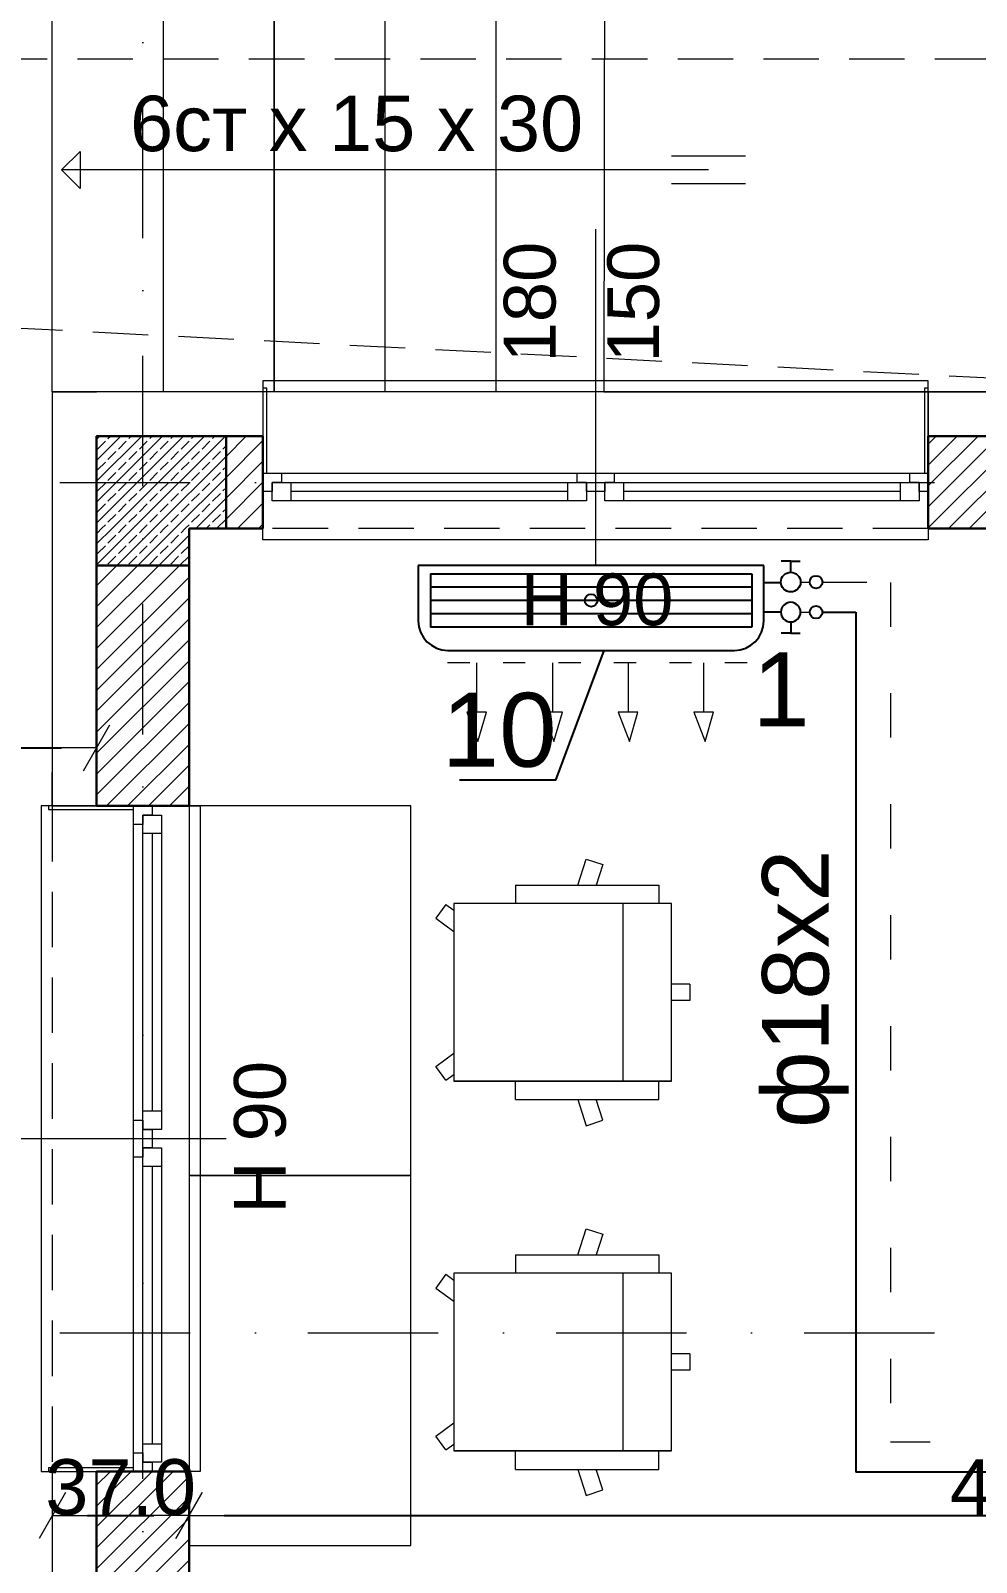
# Model space of a CAD drawing. Header units: centimetres. Extents: x 5906 to 32017, y -966 to 7982.
# Drawn here: x 15557 to 15812.9, y 5493.7 to 5908 of the extents above; entities that cross this region are included whole.
import ezdxf
from ezdxf.enums import TextEntityAlignment as Align

# ---------------------------------------------------------------- set-up
doc = ezdxf.new("R2010")
doc.units = ezdxf.units.CM
doc.header["$MEASUREMENT"] = 0
for name, pattern in [('ACAD_ISO03W100', [30, 12, -18]), ('ACAD_ISO06W100', [37.5, 24, -3, 0.5, -3, 0.5, -3, 0.5, -3]), ('Dashed', [23.2, 15, -8.2]), ('Dot & Dashed', [67.027776, 35.277777, -17.638888, 0, -14.111111])]:
    doc.linetypes.add(name, pattern=pattern)
for name, color, linetype, lineweight in [('0_Pen_No__4', 102, 'Continuous', 15), ('fill_Pen_No__7', 7, 'Continuous', 5), ('fill_Pen_No__82', 253, 'Continuous', 13), ('L25', 3, 'Continuous', 18), ('OV_2', 2, 'ACAD_ISO03W100', 20), ('PUNK', 6, 'ACAD_ISO03W100', 20), ('колони_Pen_No__1', 7, 'Continuous', 30), ('ОГРАНИЧИТЕЛНИ_ЛИНИИ_Pen_No__20', 1, 'Continuous', 13), ('оси_Pen_No__4', 102, 'Continuous', 15), ('плочи_Pen_No__41', 7, 'Continuous', 13), ('покрив_Pen_No__21', 7, 'Continuous', 13), ('стени_Pen_No__1', 7, 'Continuous', 30), ('стени_Pen_No__21', 7, 'Continuous', 13), ('стени_Pen_No__3', 30, 'Continuous', 20), ('стени_Pen_No__43', 30, 'Continuous', 5), ('стени_Pen_No__7', 7, 'Continuous', 5), ('стълби_Pen_No__21', 7, 'Continuous', 13), ('стълби_Pen_No__71', 161, 'Continuous', 13)]:
    doc.layers.add(name, color=color, linetype=linetype, lineweight=lineweight)
for name, color, linetype in [('ARCH', 7, 'Continuous'), ('L-03', 6, 'Continuous'), ('L025', 3, 'Continuous'), ('OV2', 2, 'ACAD_ISO06W100'), ('OV_1', 2, 'Continuous'), ('размери', 7, 'Continuous')]:
    doc.layers.add(name, color=color, linetype=linetype)
doc.styles.add('GENERATED_STYLE_1', font='arial.ttf')
doc.styles.add('GENERATED_STYLE_148', font='arial.ttf')
doc.styles.add('GENERATED_STYLE_2', font='arial.ttf')
doc.dimstyles.new('GENERATED_STYLE__1', dxfattribs={"dimtxt": 15, "dimasz": 9.5, "dimexe": 0.18, "dimexo": 0.0625, "dimgap": 0, "dimtad": 1, "dimdec": 1, "dimzin": 0, "dimdsep": 46, "dimtxsty": 'GENERATED_STYLE_1', "dimblk": 'ARROWHEAD_2', "dimblk1": 'ARROWHEAD_2', "dimblk2": 'ARROWHEAD_2', "dimcen": 0.09, "dimse1": 1, "dimse2": 1, "dimclrd": 151, "dimclre": 151, "dimclrt": 7, "dimazin": 0, "dimtfac": 1, "dimtdec": 4, "dimtmove": 0, "dimatfit": 3, "dimfxl": 1, "dimtolj": 1, "dimtzin": 0, "dimarcsym": 0})
doc.dimstyles.new('GENERATED_STYLE__2', dxfattribs={"dimtxt": 15, "dimasz": 9.5, "dimexe": 0.18, "dimexo": 0.0625, "dimgap": 0, "dimtad": 1, "dimtih": 1, "dimtoh": 1, "dimdec": 1, "dimzin": 0, "dimdsep": 46, "dimtxsty": 'GENERATED_STYLE_1', "dimblk": 'ARROWHEAD_2', "dimblk1": 'ARROWHEAD_2', "dimblk2": 'ARROWHEAD_2', "dimcen": 0.09, "dimse1": 1, "dimse2": 1, "dimclrd": 151, "dimclre": 151, "dimclrt": 7, "dimazin": 0, "dimtfac": 1, "dimtdec": 4, "dimtmove": 0, "dimatfit": 3, "dimfxl": 1, "dimtolj": 1, "dimtzin": 0, "dimarcsym": 0})
doc.dimstyles.new('GENERATED_STYLE__5', dxfattribs={"dimtxt": 12, "dimasz": 9.5, "dimexe": 0.18, "dimexo": 0.0625, "dimgap": 0, "dimtad": 1, "dimtih": 1, "dimtoh": 1, "dimdec": 1, "dimzin": 0, "dimdsep": 46, "dimtxsty": 'GENERATED_STYLE_1', "dimblk": 'ARROWHEAD_2', "dimblk1": 'ARROWHEAD_2', "dimblk2": 'ARROWHEAD_2', "dimcen": 0.09, "dimse1": 1, "dimse2": 1, "dimclrd": 151, "dimclre": 151, "dimclrt": 7, "dimazin": 0, "dimtfac": 1, "dimtdec": 4, "dimtmove": 0, "dimatfit": 3, "dimfxl": 1, "dimtolj": 1, "dimtzin": 0, "dimarcsym": 0})
pattern_1 = [(45, (8612.932, 5097.604), (-2.8284271, 2.8284271), [])]
pattern_2 = [(45, (8612.932, 5097.604), (-2.8284271, 2.8284271), []), (45, (8611.5178, 5099.018), (-2.8284271, 2.8284271), [3, -1])]

# ---------------------------------------------------------------- blocks, each defined once
blk = doc.blocks.new('ARROWHEAD_2')
at = {"color": 0, "linetype": 'Continuous', "lineweight": 0}
for p, q in [((-0.378, -0.655), (0.378, 0.655)), ((0, 0), (-1, 0))]:
    blk.add_line(p, q, dxfattribs=at)
blk = doc.blocks.new('*D484')
at = {"layer": 'DEFPOINTS', "color": 0, "linetype": 'Continuous', "transparency": 16777216}
for p in [(15562.87, 5630.28), (15599.87, 5593.28), (15599.87, 5506.32)]:
    blk.add_point(p, dxfattribs=at)
at = {"layer": 'размери', "color": 151, "linetype": 'Continuous', "lineweight": -2, "transparency": 16777216}
blk.add_line((15572.37, 5506.32), (15590.37, 5506.32), dxfattribs=at)
at = {"layer": 'размери', "color": 151, "linetype": 'Continuous', "lineweight": -2, "transparency": 16777216, "xscale": 9.5, "yscale": 9.5, "zscale": 9.5, "rotation": 180}
blk.add_blockref('ARROWHEAD_2', (15562.87, 5506.32), dxfattribs=at)
at = {"layer": 'размери', "color": 151, "linetype": 'Continuous', "lineweight": -2, "transparency": 16777216, "xscale": 9.5, "yscale": 9.5, "zscale": 9.5}
blk.add_blockref('ARROWHEAD_2', (15599.87, 5506.32), dxfattribs=at)
at = {"layer": 'размери', "color": 7, "linetype": 'Continuous', "lineweight": 13, "transparency": 16777216, "insert": (15581.37, 5513.98), "char_height": 15, "attachment_point": 5, "style": 'GENERATED_STYLE_1'}
blk.add_mtext('\\A1;37.0', dxfattribs=at)
blk = doc.blocks.new('*D485')
at = {"layer": 'DEFPOINTS', "color": 0, "linetype": 'Continuous', "transparency": 16777216}
for p in [(16086.87, 5605.78), (15599.87, 5593.28), (16086.87, 5506.32)]:
    blk.add_point(p, dxfattribs=at)
at = {"layer": 'размери', "color": 151, "linetype": 'Continuous', "lineweight": -2, "transparency": 16777216}
blk.add_line((15609.37, 5506.32), (16077.37, 5506.32), dxfattribs=at)
at = {"layer": 'размери', "color": 151, "linetype": 'Continuous', "lineweight": -2, "transparency": 16777216, "xscale": 9.5, "yscale": 9.5, "zscale": 9.5, "rotation": 180}
blk.add_blockref('ARROWHEAD_2', (15599.87, 5506.32), dxfattribs=at)
at = {"layer": 'размери', "color": 151, "linetype": 'Continuous', "lineweight": -2, "transparency": 16777216, "xscale": 9.5, "yscale": 9.5, "zscale": 9.5}
blk.add_blockref('ARROWHEAD_2', (16086.87, 5506.32), dxfattribs=at)
at = {"layer": 'размери', "color": 7, "linetype": 'Continuous', "lineweight": 13, "transparency": 16777216, "insert": (15831.9, 5513.98), "char_height": 15, "attachment_point": 5, "style": 'GENERATED_STYLE_1'}
blk.add_mtext('\\A1;487.0', dxfattribs=at)
blk = doc.blocks.new('*D559')
at = {"layer": 'DEFPOINTS', "color": 0, "linetype": 'Continuous', "transparency": 16777216}
for p in [(17129.87, 6051.13), (17129.87, 5818.53), (15274.87, 5458.53)]:
    blk.add_point(p, dxfattribs=at)
at = {"layer": 'размери', "color": 151, "linetype": 'Continuous', "lineweight": -2, "transparency": 16777216}
blk.add_line((15284.37, 6051.13), (17120.37, 6051.13), dxfattribs=at)
at = {"layer": 'размери', "color": 151, "linetype": 'Continuous', "lineweight": -2, "transparency": 16777216, "xscale": 9.5, "yscale": 9.5, "zscale": 9.5, "rotation": 180}
blk.add_blockref('ARROWHEAD_2', (15274.87, 6051.13), dxfattribs=at)
at = {"layer": 'размери', "color": 151, "linetype": 'Continuous', "lineweight": -2, "transparency": 16777216, "xscale": 9.5, "yscale": 9.5, "zscale": 9.5}
blk.add_blockref('ARROWHEAD_2', (17129.87, 6051.13), dxfattribs=at)
at = {"layer": 'размери', "color": 7, "linetype": 'Continuous', "lineweight": 13, "transparency": 16777216, "insert": (16202.37, 6058.78), "char_height": 15, "attachment_point": 5, "style": 'GENERATED_STYLE_1'}
blk.add_mtext('\\A1;1855.0', dxfattribs=at)
blk = doc.blocks.new('*D560')
at = {"layer": 'DEFPOINTS', "color": 0, "linetype": 'Continuous', "transparency": 16777216}
for p in [(15574.87, 6021.13), (15574.87, 5818.53), (15274.87, 5458.53)]:
    blk.add_point(p, dxfattribs=at)
at = {"layer": 'размери', "color": 151, "linetype": 'Continuous', "lineweight": -2, "transparency": 16777216}
blk.add_line((15284.37, 6021.13), (15565.37, 6021.13), dxfattribs=at)
at = {"layer": 'размери', "color": 151, "linetype": 'Continuous', "lineweight": -2, "transparency": 16777216, "xscale": 9.5, "yscale": 9.5, "zscale": 9.5, "rotation": 180}
blk.add_blockref('ARROWHEAD_2', (15274.87, 6021.13), dxfattribs=at)
at = {"layer": 'размери', "color": 151, "linetype": 'Continuous', "lineweight": -2, "transparency": 16777216, "xscale": 9.5, "yscale": 9.5, "zscale": 9.5}
blk.add_blockref('ARROWHEAD_2', (15574.87, 6021.13), dxfattribs=at)
at = {"layer": 'размери', "color": 7, "linetype": 'Continuous', "lineweight": 13, "transparency": 16777216, "insert": (15424.84, 6028.79), "char_height": 15, "attachment_point": 5, "style": 'GENERATED_STYLE_1'}
blk.add_mtext('\\A1;300.0', dxfattribs=at)
blk = doc.blocks.new('*D561')
at = {"layer": 'DEFPOINTS', "color": 0, "linetype": 'Continuous', "transparency": 16777216}
for p in [(17129.87, 6021.13), (15574.87, 5818.53), (17129.87, 5818.53)]:
    blk.add_point(p, dxfattribs=at)
at = {"layer": 'размери', "color": 151, "linetype": 'Continuous', "lineweight": -2, "transparency": 16777216}
blk.add_line((15584.37, 6021.13), (17120.37, 6021.13), dxfattribs=at)
at = {"layer": 'размери', "color": 151, "linetype": 'Continuous', "lineweight": -2, "transparency": 16777216, "xscale": 9.5, "yscale": 9.5, "zscale": 9.5, "rotation": 180}
blk.add_blockref('ARROWHEAD_2', (15574.87, 6021.13), dxfattribs=at)
at = {"layer": 'размери', "color": 151, "linetype": 'Continuous', "lineweight": -2, "transparency": 16777216, "xscale": 9.5, "yscale": 9.5, "zscale": 9.5}
blk.add_blockref('ARROWHEAD_2', (17129.87, 6021.13), dxfattribs=at)
at = {"layer": 'размери', "color": 7, "linetype": 'Continuous', "lineweight": 13, "transparency": 16777216, "insert": (16352.37, 6028.78), "char_height": 15, "attachment_point": 5, "style": 'GENERATED_STYLE_1'}
blk.add_mtext('\\A1;1555.0', dxfattribs=at)
blk = doc.blocks.new('*D564')
at = {"layer": 'DEFPOINTS', "color": 0, "linetype": 'Continuous', "transparency": 16777216}
for p in [(15574.87, 5991.13), (15574.87, 5818.53), (15299.87, 5433.53)]:
    blk.add_point(p, dxfattribs=at)
at = {"layer": 'размери', "color": 151, "linetype": 'Continuous', "lineweight": -2, "transparency": 16777216}
blk.add_line((15309.37, 5991.13), (15565.37, 5991.13), dxfattribs=at)
at = {"layer": 'размери', "color": 151, "linetype": 'Continuous', "lineweight": -2, "transparency": 16777216, "xscale": 9.5, "yscale": 9.5, "zscale": 9.5, "rotation": 180}
blk.add_blockref('ARROWHEAD_2', (15299.87, 5991.13), dxfattribs=at)
at = {"layer": 'размери', "color": 151, "linetype": 'Continuous', "lineweight": -2, "transparency": 16777216, "xscale": 9.5, "yscale": 9.5, "zscale": 9.5}
blk.add_blockref('ARROWHEAD_2', (15574.87, 5991.13), dxfattribs=at)
at = {"layer": 'размери', "color": 7, "linetype": 'Continuous', "lineweight": 13, "transparency": 16777216, "insert": (15437.34, 5998.78), "char_height": 15, "attachment_point": 5, "style": 'GENERATED_STYLE_1'}
blk.add_mtext('\\A1;275.0', dxfattribs=at)
blk = doc.blocks.new('*D565')
at = {"layer": 'DEFPOINTS', "color": 0, "linetype": 'Continuous', "transparency": 16777216}
for p in [(15599.87, 5991.13), (15574.87, 5818.53), (15599.87, 5793.53)]:
    blk.add_point(p, dxfattribs=at)
at = {"layer": 'размери', "color": 151, "linetype": 'Continuous', "lineweight": -2, "transparency": 16777216}
for p, q in [((15574.87, 5991.13), (15526.21, 5991.13)), ((15590.37, 5991.13), (15584.37, 5991.13))]:
    blk.add_line(p, q, dxfattribs=at)
at = {"layer": 'размери', "color": 151, "linetype": 'Continuous', "lineweight": -2, "transparency": 16777216, "xscale": 9.5, "yscale": 9.5, "zscale": 9.5, "rotation": 180}
blk.add_blockref('ARROWHEAD_2', (15574.87, 5991.13), dxfattribs=at)
at = {"layer": 'размери', "color": 151, "linetype": 'Continuous', "lineweight": -2, "transparency": 16777216, "xscale": 9.5, "yscale": 9.5, "zscale": 9.5}
blk.add_blockref('ARROWHEAD_2', (15599.87, 5991.13), dxfattribs=at)
at = {"layer": 'размери', "color": 7, "linetype": 'Continuous', "lineweight": 13, "transparency": 16777216, "insert": (15545.79, 5998.78), "char_height": 15, "attachment_point": 5, "style": 'GENERATED_STYLE_1'}
blk.add_mtext('\\A1;25.0', dxfattribs=at)
blk = doc.blocks.new('*D566')
at = {"layer": 'DEFPOINTS', "color": 0, "linetype": 'Continuous', "transparency": 16777216}
for p in [(16086.87, 5991.13), (15599.87, 5793.53), (16086.87, 5626.03)]:
    blk.add_point(p, dxfattribs=at)
at = {"layer": 'размери', "color": 151, "linetype": 'Continuous', "lineweight": -2, "transparency": 16777216}
blk.add_line((15609.37, 5991.13), (16077.37, 5991.13), dxfattribs=at)
at = {"layer": 'размери', "color": 151, "linetype": 'Continuous', "lineweight": -2, "transparency": 16777216, "xscale": 9.5, "yscale": 9.5, "zscale": 9.5, "rotation": 180}
blk.add_blockref('ARROWHEAD_2', (15599.87, 5991.13), dxfattribs=at)
at = {"layer": 'размери', "color": 151, "linetype": 'Continuous', "lineweight": -2, "transparency": 16777216, "xscale": 9.5, "yscale": 9.5, "zscale": 9.5}
blk.add_blockref('ARROWHEAD_2', (16086.87, 5991.13), dxfattribs=at)
at = {"layer": 'размери', "color": 7, "linetype": 'Continuous', "lineweight": 13, "transparency": 16777216, "insert": (15831.9, 5998.78), "char_height": 15, "attachment_point": 5, "style": 'GENERATED_STYLE_1'}
blk.add_mtext('\\A1;487.0', dxfattribs=at)
blk = doc.blocks.new('*D577')
at = {"layer": 'DEFPOINTS', "color": 0, "linetype": 'Continuous', "transparency": 16777216}
for p in [(15574.87, 5961.13), (15574.87, 5818.53), (15274.87, 5458.53)]:
    blk.add_point(p, dxfattribs=at)
at = {"layer": 'размери', "color": 151, "linetype": 'Continuous', "lineweight": -2, "transparency": 16777216}
blk.add_line((15284.37, 5961.13), (15565.37, 5961.13), dxfattribs=at)
at = {"layer": 'размери', "color": 151, "linetype": 'Continuous', "lineweight": -2, "transparency": 16777216, "xscale": 9.5, "yscale": 9.5, "zscale": 9.5, "rotation": 180}
blk.add_blockref('ARROWHEAD_2', (15274.87, 5961.13), dxfattribs=at)
at = {"layer": 'размери', "color": 151, "linetype": 'Continuous', "lineweight": -2, "transparency": 16777216, "xscale": 9.5, "yscale": 9.5, "zscale": 9.5}
blk.add_blockref('ARROWHEAD_2', (15574.87, 5961.13), dxfattribs=at)
at = {"layer": 'размери', "color": 7, "linetype": 'Continuous', "lineweight": 13, "transparency": 16777216, "insert": (15424.84, 5968.79), "char_height": 15, "attachment_point": 5, "style": 'GENERATED_STYLE_1'}
blk.add_mtext('\\A1;300.0', dxfattribs=at)
blk = doc.blocks.new('*D578')
at = {"layer": 'DEFPOINTS', "color": 0, "linetype": 'Continuous', "transparency": 16777216}
for p in [(15619.87, 5961.13), (15619.87, 5830.53), (15574.87, 5818.53)]:
    blk.add_point(p, dxfattribs=at)
at = {"layer": 'размери', "color": 151, "linetype": 'Continuous', "lineweight": -2, "transparency": 16777216}
blk.add_line((15584.37, 5961.13), (15610.37, 5961.13), dxfattribs=at)
at = {"layer": 'размери', "color": 151, "linetype": 'Continuous', "lineweight": -2, "transparency": 16777216, "xscale": 9.5, "yscale": 9.5, "zscale": 9.5, "rotation": 180}
blk.add_blockref('ARROWHEAD_2', (15574.87, 5961.13), dxfattribs=at)
at = {"layer": 'размери', "color": 151, "linetype": 'Continuous', "lineweight": -2, "transparency": 16777216, "xscale": 9.5, "yscale": 9.5, "zscale": 9.5}
blk.add_blockref('ARROWHEAD_2', (15619.87, 5961.13), dxfattribs=at)
at = {"layer": 'размери', "color": 7, "linetype": 'Continuous', "lineweight": 13, "transparency": 16777216, "insert": (15597.35, 5968.78), "char_height": 15, "attachment_point": 5, "style": 'GENERATED_STYLE_1'}
blk.add_mtext('\\A1;45.0', dxfattribs=at)
blk = doc.blocks.new('*D579')
at = {"layer": 'DEFPOINTS', "color": 0, "linetype": 'Continuous', "transparency": 16777216}
for p in [(15799.87, 5961.13), (15619.87, 5830.53), (15799.87, 5830.53)]:
    blk.add_point(p, dxfattribs=at)
at = {"layer": 'размери', "color": 151, "linetype": 'Continuous', "lineweight": -2, "transparency": 16777216}
blk.add_line((15629.37, 5961.13), (15790.37, 5961.13), dxfattribs=at)
at = {"layer": 'размери', "color": 151, "linetype": 'Continuous', "lineweight": -2, "transparency": 16777216, "xscale": 9.5, "yscale": 9.5, "zscale": 9.5, "rotation": 180}
blk.add_blockref('ARROWHEAD_2', (15619.87, 5961.13), dxfattribs=at)
at = {"layer": 'размери', "color": 151, "linetype": 'Continuous', "lineweight": -2, "transparency": 16777216, "xscale": 9.5, "yscale": 9.5, "zscale": 9.5}
blk.add_blockref('ARROWHEAD_2', (15799.87, 5961.13), dxfattribs=at)
at = {"layer": 'размери', "color": 7, "linetype": 'Continuous', "lineweight": 13, "transparency": 16777216, "insert": (15709.84, 5968.78), "char_height": 15, "attachment_point": 5, "style": 'GENERATED_STYLE_1'}
blk.add_mtext('\\A1;180.0', dxfattribs=at)
blk = doc.blocks.new('*D580')
at = {"layer": 'DEFPOINTS', "color": 0, "linetype": 'Continuous', "transparency": 16777216}
for p in [(16677.87, 5961.13), (15799.87, 5830.53), (16677.87, 5830.53)]:
    blk.add_point(p, dxfattribs=at)
at = {"layer": 'размери', "color": 151, "linetype": 'Continuous', "lineweight": -2, "transparency": 16777216}
blk.add_line((15809.37, 5961.13), (16668.37, 5961.13), dxfattribs=at)
at = {"layer": 'размери', "color": 151, "linetype": 'Continuous', "lineweight": -2, "transparency": 16777216, "xscale": 9.5, "yscale": 9.5, "zscale": 9.5, "rotation": 180}
blk.add_blockref('ARROWHEAD_2', (15799.87, 5961.13), dxfattribs=at)
at = {"layer": 'размери', "color": 151, "linetype": 'Continuous', "lineweight": -2, "transparency": 16777216, "xscale": 9.5, "yscale": 9.5, "zscale": 9.5}
blk.add_blockref('ARROWHEAD_2', (16677.87, 5961.13), dxfattribs=at)
at = {"layer": 'размери', "color": 7, "linetype": 'Continuous', "lineweight": 13, "transparency": 16777216, "insert": (16238.84, 5968.78), "char_height": 15, "attachment_point": 5, "style": 'GENERATED_STYLE_1'}
blk.add_mtext('\\A1;878.0', dxfattribs=at)
blk = doc.blocks.new('*D651')
at = {"layer": 'DEFPOINTS', "color": 0, "linetype": 'Continuous', "transparency": 16777216}
for p in [(14830.2, 5798.28), (15527.74, 5798.28), (16427.74, 4323.28)]:
    blk.add_point(p, dxfattribs=at)
at = {"layer": 'размери', "color": 151, "linetype": 'Continuous', "lineweight": -2, "transparency": 16777216}
for p, q in [((14830.2, 5788.78), (14830.2, 5091.18)), ((14830.2, 4332.78), (14830.2, 5030.37))]:
    blk.add_line(p, q, dxfattribs=at)
at = {"layer": 'размери', "color": 151, "linetype": 'Continuous', "lineweight": -2, "transparency": 16777216, "xscale": 9.5, "yscale": 9.5, "zscale": 9.5}
for p, rotation in [((14830.2, 5798.28), 90), ((14830.2, 4323.28), 270)]:
    blk.add_blockref('ARROWHEAD_2', p, dxfattribs=dict(at, rotation=rotation))
at = {"layer": 'размери', "color": 7, "linetype": 'Continuous', "lineweight": 13, "transparency": 16777216, "insert": (14830.2, 5060.77), "char_height": 15, "attachment_point": 5, "rotation": 90, "style": 'GENERATED_STYLE_1'}
blk.add_mtext('\\A1;1475.0', dxfattribs=at)
blk = doc.blocks.new('*D655')
at = {"layer": 'DEFPOINTS', "color": 0, "linetype": 'Continuous', "transparency": 16777216}
for p in [(15427.37, 5755.78), (15574.87, 5714.01), (15574.87, 5438.28)]:
    blk.add_point(p, dxfattribs=at)
at = {"layer": 'размери', "color": 151, "linetype": 'Continuous', "lineweight": -2, "transparency": 16777216}
blk.add_line((15436.87, 5714.01), (15565.37, 5714.01), dxfattribs=at)
at = {"layer": 'размери', "color": 151, "linetype": 'Continuous', "lineweight": -2, "transparency": 16777216, "xscale": 9.5, "yscale": 9.5, "zscale": 9.5, "rotation": 180}
blk.add_blockref('ARROWHEAD_2', (15427.37, 5714.01), dxfattribs=at)
at = {"layer": 'размери', "color": 151, "linetype": 'Continuous', "lineweight": -2, "transparency": 16777216, "xscale": 9.5, "yscale": 9.5, "zscale": 9.5}
blk.add_blockref('ARROWHEAD_2', (15574.87, 5714.01), dxfattribs=at)
at = {"layer": 'размери', "color": 7, "linetype": 'Continuous', "lineweight": 13, "transparency": 16777216, "insert": (15512.07, 5720.14), "char_height": 12, "attachment_point": 5, "style": 'GENERATED_STYLE_1'}
blk.add_mtext('\\A1;147.5', dxfattribs=at)
blk = doc.blocks.new('A$C7B171F75')
at = {"layer": 'OV_1', "linetype": 'ByBlock'}
for p, q in [((0.026, 0.099), (0.026, 0.0533)), ((0.0835, 0.0266), (0.0835, 0.0521)), ((0.0533, 0.0266), (0.0835, 0.0266)), ((0.0835, 0.0266), (0.0835, 0.0012))]:
    blk.add_line(p, q, dxfattribs=at)
blk.add_circle((0.0266, 0.0266), 0.0266, dxfattribs=at)

msp = doc.modelspace()

# ---------------------------------------------------------------- hatches: boundary and pattern name
at = {"layer": 'fill_Pen_No__7', "linetype": 'Continuous', "lineweight": 5}
h = msp.add_hatch(dxfattribs=at)
h.set_pattern_fill('SOLID___DASHED', style=0, pattern_type=2)
h.set_pattern_definition(pattern_2)
h.paths.add_polyline_path([(15609.874, 5798.283), (15574.874, 5798.283), (15574.874, 5773.283), (15609.874, 5773.283)])
h = msp.add_hatch(dxfattribs=at)
h.set_pattern_fill('SOLID___DASHED', style=0, pattern_type=2)
h.set_pattern_definition(pattern_2)
h.paths.add_polyline_path([(15599.874, 5773.283), (15574.874, 5773.283), (15574.874, 5763.283), (15599.874, 5763.283)])
at = {"layer": 'fill_Pen_No__82', "linetype": 'Continuous', "lineweight": 13}
h = msp.add_hatch(dxfattribs=at)
h.set_pattern_fill('COMMON_BRICK', color=253, style=0, pattern_type=2)
h.set_pattern_definition(pattern_1)
h.paths.add_polyline_path([(15619.875, 5798.283), (15609.874, 5798.283), (15609.874, 5773.283), (15619.875, 5773.283)])
h = msp.add_hatch(dxfattribs=at)
h.set_pattern_fill('COMMON_BRICK', color=253, style=0, pattern_type=2)
h.set_pattern_definition(pattern_1)
h.paths.add_polyline_path([(15799.875, 5773.283), (16058.874, 5773.283), (16058.874, 5798.283), (15799.875, 5798.283)])
h = msp.add_hatch(dxfattribs=at)
h.set_pattern_fill('COMMON_BRICK', color=253, style=0, pattern_type=2)
h.set_pattern_definition(pattern_1)
h.paths.add_polyline_path([(15574.874, 5763.283), (15574.874, 5698.283), (15599.874, 5698.283), (15599.874, 5763.283)])
h = msp.add_hatch(dxfattribs=at)
h.set_pattern_fill('COMMON_BRICK', color=253, style=0, pattern_type=2)
h.set_pattern_definition(pattern_1)
h.paths.add_polyline_path([(15574.874, 5448.283), (15599.874, 5448.283), (15599.874, 5518.283), (15574.874, 5518.283)])

# ---------------------------------------------------------------- linework, layer by layer
at = {"layer": '0_Pen_No__4', "color": 102, "linetype": 'Continuous', "lineweight": 15}
for p, q in [((15705.024, 5676.875), (15707.314, 5683.922)), ((15707.314, 5683.922), (15711.832, 5682.454)), ((15711.832, 5682.454), (15710.019, 5676.875)), ((15688.176, 5676.875), (15688.176, 5671.872)), ((15688.176, 5676.875), (15726.98, 5676.875)), ((15688.176, 5676.875), (15688.176, 5671.872)), ((15726.98, 5676.875), (15726.98, 5671.872)), ((15730.425, 5671.872), (15671.496, 5671.872)), ((15671.496, 5671.872), (15671.496, 5623.844)), ((15730.425, 5671.872), (15671.496, 5671.872)), ((15717.264, 5671.872), (15717.264, 5623.844)), ((15730.425, 5623.844), (15730.425, 5671.872)), ((15669.332, 5671.615), (15666.618, 5667.879)), ((15666.618, 5667.879), (15671.496, 5664.334)), ((15669.332, 5671.615), (15671.496, 5670.042)), ((15735.363, 5650.059), (15730.425, 5650.059)), ((15735.363, 5650.059), (15735.363, 5645.656)), ((15735.363, 5645.656), (15730.425, 5645.656)), ((15666.618, 5627.837), (15671.496, 5631.382)), ((15669.332, 5624.1), (15666.618, 5627.837)), ((15669.332, 5624.1), (15671.496, 5625.673)), ((15730.425, 5623.844), (15671.496, 5623.844)), ((15671.496, 5623.844), (15730.425, 5623.844)), ((15730.425, 5623.844), (15671.496, 5623.844)), ((15688.176, 5618.841), (15688.176, 5623.844)), ((15688.176, 5618.841), (15688.176, 5623.844)), ((15726.98, 5618.841), (15726.98, 5623.844)), ((15688.176, 5618.841), (15726.98, 5618.841)), ((15705.024, 5618.841), (15707.314, 5611.793)), ((15711.832, 5613.262), (15710.019, 5618.841)), ((15707.314, 5611.793), (15711.832, 5613.262)), ((15705.024, 5576.875), (15707.314, 5583.922)), ((15707.314, 5583.922), (15711.832, 5582.454)), ((15711.832, 5582.454), (15710.019, 5576.875)), ((15688.176, 5576.875), (15688.176, 5571.872)), ((15688.176, 5576.875), (15726.98, 5576.875)), ((15688.176, 5576.875), (15688.176, 5571.872)), ((15726.98, 5576.875), (15726.98, 5571.872)), ((15669.332, 5571.615), (15666.618, 5567.879)), ((15669.332, 5571.615), (15671.496, 5570.042)), ((15730.425, 5571.872), (15671.496, 5571.872)), ((15671.496, 5571.872), (15671.496, 5523.844)), ((15730.425, 5571.872), (15671.496, 5571.872)), ((15717.264, 5571.872), (15717.264, 5523.844)), ((15730.425, 5523.844), (15730.425, 5571.872)), ((15666.618, 5567.879), (15671.496, 5564.334)), ((15735.363, 5550.059), (15730.425, 5550.059)), ((15735.363, 5550.059), (15735.363, 5545.656)), ((15735.363, 5545.656), (15730.425, 5545.656)), ((15666.618, 5527.837), (15671.496, 5531.382)), ((15669.332, 5524.1), (15666.618, 5527.837)), ((15669.332, 5524.1), (15671.496, 5525.673)), ((15730.425, 5523.844), (15671.496, 5523.844)), ((15671.496, 5523.844), (15730.425, 5523.844)), ((15730.425, 5523.844), (15671.496, 5523.844)), ((15688.176, 5518.841), (15688.176, 5523.844)), ((15688.176, 5518.841), (15688.176, 5523.844)), ((15726.98, 5518.841), (15726.98, 5523.844)), ((15688.176, 5518.841), (15726.98, 5518.841)), ((15705.024, 5518.841), (15707.314, 5511.793)), ((15711.832, 5513.262), (15710.019, 5518.841)), ((15707.314, 5511.793), (15711.832, 5513.262))]:
    msp.add_line(p, q, dxfattribs=at)
for points in [[(15599.874, 5698.283), (15599.874, 5598.283), (15659.874, 5598.283), (15659.874, 5698.283)], [(15599.874, 5598.283), (15599.874, 5498.283), (15659.874, 5498.283), (15659.874, 5598.283)]]:
    msp.add_lwpolyline(points, close=True, dxfattribs=at)
at = {"layer": 'L-03'}
for p, q in [((15665.159, 5761.047), (15752.142, 5761.047)), ((15665.159, 5761.047), (15665.159, 5746.65)), ((15752.142, 5761.047), (15752.142, 5746.65)), ((15752.142, 5757.448), (15665.159, 5757.448)), ((15752.142, 5753.848), (15665.159, 5753.848)), ((15752.142, 5750.249), (15665.159, 5750.249)), ((15752.142, 5746.65), (15665.159, 5746.65))]:
    msp.add_line(p, q, dxfattribs=at)
at = {"layer": 'L025'}
for q in [(15712.174, 5740.352), (15673.019, 5705.281)]:
    msp.add_line((15699.076, 5705.281), q, dxfattribs=at)
at = {"layer": 'L25'}
for p, q in [((15677.651, 5736.947), (15677.651, 5723.661)), ((15698.223, 5736.947), (15698.223, 5723.661)), ((15718.653, 5736.947), (15718.653, 5723.661)), ((15739.082, 5736.947), (15739.082, 5723.661)), ((15680.31, 5723.661), (15674.991, 5723.661)), ((15674.991, 5723.661), (15678.031, 5715.69)), ((15678.031, 5715.69), (15680.31, 5723.661)), ((15700.883, 5723.661), (15695.564, 5723.661)), ((15695.564, 5723.661), (15698.603, 5715.69)), ((15698.603, 5715.69), (15700.883, 5723.661)), ((15721.312, 5723.661), (15715.993, 5723.661)), ((15715.993, 5723.661), (15719.033, 5715.69)), ((15719.033, 5715.69), (15721.312, 5723.661)), ((15741.742, 5723.661), (15736.423, 5723.661)), ((15736.423, 5723.661), (15739.462, 5715.69)), ((15739.462, 5715.69), (15741.742, 5723.661))]:
    msp.add_line(p, q, dxfattribs=at)
at = {"layer": 'OV2', "lineweight": 0}
msp.add_line((15765.304, 5750.684), (15767.795, 5750.684), dxfattribs=at)
at = {"layer": 'OV_1'}
for p, q in [((15755.4, 5763.352), (15661.9, 5763.352)), ((15661.9, 5763.352), (15661.9, 5748.352)), ((15755.4, 5748.352), (15755.4, 5763.352)), ((15771.217, 5750.684), (15780.269, 5750.684)), ((15780.269, 5750.684), (15780.258, 5518.079)), ((15669.9, 5740.352), (15747.4, 5740.352)), ((15972.274, 5518.098), (15780.258, 5518.079))]:
    msp.add_line(p, q, dxfattribs=at)
at = {"layer": 'OV_1', "lineweight": 0}
msp.add_line((15765.304, 5758.811), (15767.795, 5758.811), dxfattribs=at)
at = {"layer": 'OV_1', "linetype": 'ByBlock'}
for centre in [(15769.506, 5758.811), (15708.65, 5753.848), (15769.506, 5750.684)]:
    msp.add_circle(centre, 1.711, dxfattribs=at)
at = {"layer": 'OV_1'}
for centre, start, end in [((15669.9, 5748.352), 180, 270), ((15747.4, 5748.352), 270, 0)]:
    msp.add_arc(centre, 8, start, end, dxfattribs=at)
at = {"layer": 'OV_2', "linetype": 'ACAD_ISO03W100'}
for p, q in [((15771.217, 5758.81), (15789.658, 5758.747)), ((15789.658, 5758.747), (15789.639, 5526.211)), ((15980.401, 5526.215), (15789.639, 5526.211))]:
    msp.add_line(p, q, dxfattribs=at)
at = {"layer": 'PUNK', "ltscale": 0.5}
msp.add_line((15750.826, 5736.972), (15663.6, 5736.972), dxfattribs=at)
at = {"layer": 'колони_Pen_No__1', "color": 7, "linetype": 'Continuous', "lineweight": 30}
for points in [[(15599.874, 5773.283), (15609.874, 5773.283), (15609.874, 5798.283), (15574.874, 5798.283), (15574.874, 5773.283)], [(15574.874, 5773.283), (15574.874, 5763.283), (15599.874, 5763.283), (15599.874, 5773.283)]]:
    msp.add_lwpolyline(points, dxfattribs=at)
at = {"layer": 'ОГРАНИЧИТЕЛНИ_ЛИНИИ_Pen_No__20', "color": 1, "linetype": 'Dashed', "lineweight": 13, "flags": 128}
msp.add_lwpolyline([(14539.202, 4777.163), (14828.894, 4708.985), (16373.296, 4345.514), (17110.126, 4172.103), (17325.916, 5208.188), (17136.624, 5800.45), (17065.404, 5800.315), (16523.924, 5803.072), (15974.375, 5805.881), (15849.825, 5812.268), (15530.569, 5828.639), (15239.671, 5843.555), (14989.229, 5856.397), (14640.521, 5858.384), (14539.202, 5858.915)], dxfattribs=at)
at = {"layer": 'оси_Pen_No__4', "color": 102, "linetype": 'Dot & Dashed', "lineweight": 15}
for p, q in [((15587.374, 5180.61), (15587.374, 6087.239)), ((14759.366, 5785.783), (17428.848, 5785.783)), ((14759.366, 5555.783), (17428.848, 5555.783))]:
    msp.add_line(p, q, dxfattribs=at)
at = {"layer": 'плочи_Pen_No__41', "color": 7, "linetype": 'Continuous', "lineweight": 13}
for points in [[(15562.874, 5810.283), (15562.874, 5930.286)], [(17141.874, 5810.283), (15562.874, 5810.283)]]:
    msp.add_lwpolyline(points, dxfattribs=at)
msp.add_lwpolyline([(15712.073, 5810.283), (17141.874, 5810.283), (17141.874, 5793.283), (17261.894, 5793.283), (17261.762, 5930.285), (15712.244, 5930.283)], close=True, dxfattribs=at)
at = {"layer": 'покрив_Pen_No__21', "color": 7, "linetype": 'Dashed', "lineweight": 13}
msp.add_lwpolyline([(15017.374, 5115.783), (17231.874, 5115.783), (17231.874, 5271.362), (17231.874, 5900.285), (15237.358, 5900.285), (15237.38, 5540.281), (15017.374, 5540.267)], close=True, dxfattribs=at)
at = {"layer": 'стени_Pen_No__1', "color": 7, "linetype": 'Continuous', "lineweight": 30}
for p, q in [((15599.874, 5798.283), (15574.874, 5798.283)), ((15574.874, 5798.283), (15574.874, 5773.283)), ((15599.874, 5798.283), (15574.874, 5798.283)), ((15619.875, 5798.283), (15599.874, 5798.283)), ((15619.875, 5798.283), (15619.875, 5788.283)), ((15619.875, 5798.283), (15619.875, 5788.283)), ((15619.875, 5798.283), (15619.875, 5788.283)), ((15619.875, 5798.283), (15619.875, 5788.283)), ((15619.875, 5798.283), (15619.875, 5788.283)), ((16677.872, 5798.283), (15799.875, 5798.283)), ((15799.875, 5798.283), (15799.875, 5788.283)), ((15799.875, 5798.283), (15799.875, 5788.283)), ((15799.875, 5798.283), (15799.875, 5788.283)), ((15799.875, 5798.283), (15799.875, 5788.283)), ((15799.875, 5798.283), (15799.875, 5788.283)), ((15619.875, 5788.283), (15619.875, 5783.283)), ((15619.875, 5788.283), (15619.875, 5783.283)), ((15619.875, 5788.283), (15619.875, 5783.283)), ((15799.875, 5788.283), (15799.875, 5783.283)), ((15799.875, 5788.283), (15799.875, 5783.283)), ((15799.875, 5788.283), (15799.875, 5783.283)), ((15619.875, 5783.283), (15619.875, 5773.283)), ((15619.875, 5783.283), (15619.875, 5773.283)), ((15799.875, 5783.283), (15799.875, 5773.283)), ((15799.875, 5783.283), (15799.875, 5773.283)), ((15574.874, 5773.283), (15574.874, 5698.283)), ((15574.874, 5698.283), (15584.874, 5698.283)), ((15574.874, 5698.283), (15584.874, 5698.283)), ((15574.874, 5698.283), (15584.874, 5698.283)), ((15574.874, 5698.283), (15584.874, 5698.283)), ((15574.874, 5698.283), (15584.874, 5698.283)), ((15584.874, 5698.283), (15589.874, 5698.283)), ((15584.874, 5698.283), (15589.874, 5698.283)), ((15584.874, 5698.283), (15589.874, 5698.283)), ((15589.874, 5698.283), (15599.874, 5698.283)), ((15589.874, 5698.283), (15599.874, 5698.283)), ((15574.874, 5518.283), (15574.874, 5450.283)), ((15574.874, 5518.283), (15584.874, 5518.283)), ((15574.874, 5518.283), (15584.874, 5518.283)), ((15574.874, 5518.283), (15584.874, 5518.283)), ((15574.874, 5518.283), (15584.874, 5518.283)), ((15574.874, 5518.283), (15584.874, 5518.283)), ((15584.874, 5518.283), (15589.874, 5518.283)), ((15584.874, 5518.283), (15589.874, 5518.283)), ((15584.874, 5518.283), (15589.874, 5518.283)), ((15589.874, 5518.283), (15599.874, 5518.283)), ((15589.874, 5518.283), (15599.874, 5518.283))]:
    msp.add_line(p, q, dxfattribs=at)
for points in [[(15599.874, 5698.283), (15599.874, 5773.283)], [(15599.874, 5773.283), (15619.875, 5773.283)], [(15799.875, 5773.283), (16086.874, 5773.283)], [(15599.874, 5438.283), (15599.874, 5518.283)]]:
    msp.add_lwpolyline(points, dxfattribs=at)
at = {"layer": 'стени_Pen_No__21', "color": 7, "linetype": 'Continuous', "lineweight": 13}
for p, q in [((15799.875, 5813.283), (15619.875, 5813.283)), ((15619.875, 5813.283), (15619.875, 5810.283)), ((15799.875, 5810.283), (15799.875, 5813.283)), ((15619.875, 5788.283), (15624.875, 5788.283)), ((15624.875, 5788.283), (15624.875, 5785.783)), ((15624.875, 5788.283), (15704.875, 5788.283)), ((15704.875, 5785.783), (15704.875, 5788.283)), ((15704.875, 5788.283), (15709.875, 5788.283)), ((15709.875, 5788.283), (15714.875, 5788.283)), ((15714.875, 5788.283), (15714.875, 5785.783)), ((15714.875, 5788.283), (15794.875, 5788.283)), ((15794.875, 5785.783), (15794.875, 5788.283)), ((15794.875, 5788.283), (15799.875, 5788.283)), ((15624.875, 5785.783), (15622.375, 5785.783)), ((15622.375, 5785.783), (15622.375, 5783.283)), ((15622.375, 5785.783), (15627.375, 5785.783)), ((15622.375, 5780.783), (15622.375, 5785.783)), ((15627.375, 5785.783), (15627.375, 5780.783)), ((15627.375, 5785.783), (15702.375, 5785.783)), ((15702.375, 5780.783), (15702.375, 5785.783)), ((15702.375, 5785.783), (15707.375, 5785.783)), ((15707.375, 5785.783), (15704.875, 5785.783)), ((15707.375, 5783.283), (15707.375, 5785.783)), ((15707.375, 5785.783), (15707.375, 5780.783)), ((15714.875, 5785.783), (15712.375, 5785.783)), ((15712.375, 5785.783), (15712.375, 5783.283)), ((15712.375, 5785.783), (15717.375, 5785.783)), ((15712.375, 5780.783), (15712.375, 5785.783)), ((15717.375, 5785.783), (15717.375, 5780.783)), ((15717.375, 5785.783), (15792.375, 5785.783)), ((15792.375, 5780.783), (15792.375, 5785.783)), ((15792.375, 5785.783), (15797.375, 5785.783)), ((15797.375, 5785.783), (15794.875, 5785.783)), ((15797.375, 5783.283), (15797.375, 5785.783)), ((15797.375, 5785.783), (15797.375, 5780.783)), ((15622.375, 5783.283), (15619.875, 5783.283)), ((15627.375, 5780.783), (15622.375, 5780.783)), ((15702.375, 5783.283), (15627.375, 5783.283)), ((15702.375, 5780.783), (15627.375, 5780.783)), ((15702.375, 5780.783), (15627.375, 5780.783)), ((15707.375, 5780.783), (15702.375, 5780.783)), ((15709.875, 5783.283), (15707.375, 5783.283)), ((15712.375, 5783.283), (15709.875, 5783.283)), ((15717.375, 5780.783), (15712.375, 5780.783)), ((15792.375, 5783.283), (15717.375, 5783.283)), ((15792.375, 5780.783), (15717.375, 5780.783)), ((15792.375, 5780.783), (15717.375, 5780.783)), ((15797.375, 5780.783), (15792.375, 5780.783)), ((15799.875, 5783.283), (15797.375, 5783.283)), ((15619.875, 5770.283), (15619.875, 5773.283)), ((15799.875, 5773.283), (15799.875, 5770.283)), ((15799.875, 5770.283), (15619.875, 5770.283)), ((15562.874, 5698.283), (15559.874, 5698.283)), ((15559.874, 5698.283), (15559.874, 5518.283)), ((15584.874, 5698.283), (15561.874, 5698.283)), ((15561.874, 5698.283), (15561.874, 5697.283)), ((15561.874, 5697.283), (15584.874, 5697.283)), ((15584.874, 5697.283), (15584.874, 5698.283)), ((15584.874, 5693.283), (15584.874, 5698.283)), ((15589.874, 5698.283), (15589.874, 5695.783)), ((15599.874, 5698.283), (15602.874, 5698.283)), ((15602.874, 5698.283), (15602.874, 5518.283)), ((15587.374, 5693.283), (15584.874, 5693.283)), ((15584.874, 5613.283), (15584.874, 5693.283)), ((15589.874, 5695.783), (15587.374, 5695.783)), ((15587.374, 5695.783), (15587.374, 5693.283)), ((15587.374, 5690.783), (15587.374, 5695.783)), ((15587.374, 5695.783), (15592.374, 5695.783)), ((15592.374, 5695.783), (15592.374, 5690.783)), ((15592.374, 5690.783), (15587.374, 5690.783)), ((15587.374, 5615.783), (15587.374, 5690.783)), ((15589.874, 5690.783), (15589.874, 5615.783)), ((15592.374, 5690.783), (15592.374, 5615.783)), ((15592.374, 5690.783), (15592.374, 5615.783)), ((15587.374, 5610.783), (15587.374, 5615.783)), ((15587.374, 5615.783), (15592.374, 5615.783)), ((15592.374, 5615.783), (15592.374, 5610.783)), ((15584.874, 5608.283), (15584.874, 5613.283)), ((15584.874, 5613.283), (15587.374, 5613.283)), ((15587.374, 5613.283), (15587.374, 5610.783)), ((15587.374, 5610.783), (15589.874, 5610.783)), ((15592.374, 5610.783), (15587.374, 5610.783)), ((15589.874, 5610.783), (15589.874, 5608.283)), ((15584.874, 5603.283), (15584.874, 5608.283)), ((15589.874, 5605.783), (15587.374, 5605.783)), ((15587.374, 5605.783), (15587.374, 5603.283)), ((15587.374, 5600.783), (15587.374, 5605.783)), ((15587.374, 5605.783), (15592.374, 5605.783)), ((15589.874, 5608.283), (15589.874, 5605.783)), ((15592.374, 5605.783), (15592.374, 5600.783)), ((15587.374, 5603.283), (15584.874, 5603.283)), ((15584.874, 5523.283), (15584.874, 5603.283)), ((15592.374, 5600.783), (15587.374, 5600.783)), ((15587.374, 5525.783), (15587.374, 5600.783)), ((15589.874, 5600.783), (15589.874, 5525.783)), ((15592.374, 5600.783), (15592.374, 5525.783)), ((15592.374, 5600.783), (15592.374, 5525.783)), ((15584.874, 5518.283), (15584.874, 5523.283)), ((15584.874, 5523.283), (15587.374, 5523.283)), ((15587.374, 5520.783), (15587.374, 5525.783)), ((15587.374, 5525.783), (15592.374, 5525.783)), ((15587.374, 5523.283), (15587.374, 5520.783)), ((15592.374, 5525.783), (15592.374, 5520.783)), ((15584.874, 5519.283), (15561.874, 5519.283)), ((15561.874, 5519.283), (15561.874, 5518.283)), ((15584.874, 5518.283), (15584.874, 5519.283)), ((15587.374, 5520.783), (15589.874, 5520.783)), ((15592.374, 5520.783), (15587.374, 5520.783)), ((15589.874, 5520.783), (15589.874, 5518.283)), ((15559.874, 5518.283), (15562.874, 5518.283)), ((15561.874, 5518.283), (15584.874, 5518.283)), ((15602.874, 5518.283), (15599.874, 5518.283))]:
    msp.add_line(p, q, dxfattribs=at)
at = {"layer": 'стени_Pen_No__21', "color": 7, "linetype": 'Dashed', "lineweight": 13}
for p, q in [((15799.875, 5810.283), (15619.875, 5810.283)), ((15799.875, 5773.283), (15619.875, 5773.283)), ((15562.874, 5698.283), (15562.874, 5518.283)), ((15599.874, 5698.283), (15599.874, 5518.283))]:
    msp.add_line(p, q, dxfattribs=at)
at = {"layer": 'стени_Pen_No__3', "color": 30, "linetype": 'Continuous', "lineweight": 20}
for p, q in [((15619.875, 5810.283), (15610.875, 5810.283)), ((15619.875, 5810.283), (15610.875, 5810.283)), ((15619.875, 5810.283), (15610.875, 5810.283)), ((15619.875, 5810.283), (15619.875, 5798.283)), ((15619.875, 5810.283), (15619.875, 5798.283)), ((15619.875, 5810.283), (15619.875, 5798.283)), ((15619.875, 5810.283), (15619.875, 5798.283)), ((15619.875, 5810.283), (15619.875, 5798.283)), ((15799.875, 5810.283), (15808.875, 5810.283)), ((15799.875, 5810.283), (15799.875, 5798.283)), ((15799.875, 5810.283), (15799.875, 5798.283)), ((15799.875, 5810.283), (15799.875, 5798.283)), ((15799.875, 5810.283), (15799.875, 5798.283)), ((15799.875, 5810.283), (15799.875, 5798.283)), ((15799.875, 5810.283), (15808.875, 5810.283)), ((15799.875, 5810.283), (15808.875, 5810.283)), ((15562.874, 5698.283), (15562.874, 5707.283)), ((15562.874, 5698.283), (15562.874, 5707.283)), ((15562.874, 5698.283), (15562.874, 5707.283)), ((15562.874, 5698.283), (15574.874, 5698.283)), ((15562.874, 5698.283), (15574.874, 5698.283)), ((15562.874, 5698.283), (15574.874, 5698.283)), ((15562.874, 5698.283), (15574.874, 5698.283)), ((15562.874, 5698.283), (15574.874, 5698.283)), ((15562.874, 5518.283), (15562.874, 5509.283)), ((15562.874, 5518.283), (15574.874, 5518.283)), ((15562.874, 5518.283), (15574.874, 5518.283)), ((15562.874, 5518.283), (15574.874, 5518.283)), ((15562.874, 5518.283), (15574.874, 5518.283)), ((15562.874, 5518.283), (15574.874, 5518.283)), ((15562.874, 5518.283), (15562.874, 5509.283)), ((15562.874, 5518.283), (15562.874, 5509.283))]:
    msp.add_line(p, q, dxfattribs=at)
for points in [[(15562.874, 5810.283), (15574.874, 5810.283)], [(15562.874, 5810.283), (15562.874, 5698.283)], [(15619.875, 5810.283), (15574.874, 5810.283)], [(16677.872, 5810.283), (15799.875, 5810.283)], [(15562.874, 5518.283), (15562.874, 5450.283)]]:
    msp.add_lwpolyline(points, dxfattribs=at)
at = {"layer": 'стени_Pen_No__43', "color": 30, "linetype": 'Continuous', "lineweight": 5}
for p, q in [((15619.875, 5811.283), (15619.875, 5788.283)), ((15620.875, 5811.283), (15619.875, 5811.283)), ((15620.875, 5788.283), (15620.875, 5811.283)), ((15798.875, 5811.283), (15798.875, 5788.283)), ((15799.875, 5811.283), (15798.875, 5811.283)), ((15799.875, 5788.283), (15799.875, 5811.283)), ((15619.875, 5788.283), (15620.875, 5788.283)), ((15798.875, 5788.283), (15799.875, 5788.283))]:
    msp.add_line(p, q, dxfattribs=at)
at = {"layer": 'стени_Pen_No__7', "color": 7, "linetype": 'Continuous', "lineweight": 5}
for p, q in [((15709.875, 5854.275), (15709.875, 5763.283)), ((15518.882, 5608.283), (15609.874, 5608.283))]:
    msp.add_line(p, q, dxfattribs=at)
at = {"layer": 'стълби_Pen_No__21', "color": 7, "linetype": 'Continuous', "lineweight": 13}
for p, q in [((15562.874, 5810.283), (15562.874, 5930.283)), ((15592.874, 5930.283), (15592.874, 5810.283)), ((15622.874, 5810.283), (15622.874, 5930.283)), ((15622.874, 5930.283), (15622.874, 5810.283)), ((15622.874, 5930.283), (15622.874, 5810.283)), ((15652.874, 5930.283), (15652.874, 5810.283)), ((15682.874, 5930.283), (15682.874, 5810.283)), ((15750.374, 5874.033), (15730.374, 5874.033)), ((15600.374, 5870.283), (15565.374, 5870.283)), ((15705.374, 5870.283), (15600.374, 5870.283)), ((15740.374, 5870.283), (15705.374, 5870.283)), ((15750.374, 5866.533), (15730.374, 5866.533)), ((15565.374, 5810.283), (15562.874, 5810.283)), ((15600.374, 5810.283), (15565.374, 5810.283)), ((15635.374, 5810.283), (15600.374, 5810.283)), ((15670.374, 5810.283), (15635.374, 5810.283)), ((15705.374, 5810.283), (15670.374, 5810.283)), ((15740.374, 5810.283), (15705.374, 5810.283))]:
    msp.add_line(p, q, dxfattribs=at)
msp.add_lwpolyline([(15565.374, 5870.283), (15570.374, 5875.283), (15570.374, 5865.283)], close=True, dxfattribs=at)

# ---------------------------------------------------------------- block references
at = {"layer": 'OV_1', "yscale": 100, "zscale": 100}
for p, xscale, rotation in [((15765.304, 5756.146), 100, 90.00000000000001), ((15765.304, 5753.348), -100, 90)]:
    msp.add_blockref('A$C7B171F75', p, dxfattribs=dict(at, xscale=xscale, rotation=rotation))

# ---------------------------------------------------------------- texts
at = {"layer": 'ARCH', "linetype": 'ByBlock', "style": 'GENERATED_STYLE_148'}
msp.add_text('1', height=20, dxfattribs=at).set_placement((15752.274, 5739.783), align=Align.TOP_LEFT)
msp.add_text('10', height=20, dxfattribs=at).set_placement((15668.234, 5708.87))
msp.add_text('ф18х2', height=18, rotation=90, dxfattribs=at).set_placement((15772.894, 5611.202))
at = {"layer": 'стени_Pen_No__7', "color": 7, "linetype": 'Continuous', "lineweight": 5, "char_height": 14, "attachment_point": 7, "rotation": 90, "style": 'GENERATED_STYLE_1'}
for s, insert in [('\\A1;{\\pql;\\pt0;\\fArial|b0|i0|c0|p0;\\W1.000000;180\\fArial|b0|i0|c0|p0;\\W1.000000;\\A1{\\H.66x;\\S^  ;}\\fArial|b0|i0|c0|p0;\\W1.000000;\\fArial|b0|i0|c0|p0;\\W1.000000;}', (15703.109, 5818.248)), ('\\A1;{\\pql;\\pt0;\\fArial|b0|i0|c0|p0;\\W1.000000;150\\fArial|b0|i0|c0|p0;\\W1.000000;\\A1{\\H.66x;\\S^  ;}\\fArial|b0|i0|c0|p0;\\W1.000000;\\fArial|b0|i0|c0|p0;\\W1.000000;}', (15731.109, 5818.248)), ('\\A1;{\\pql;\\pt0;\\fArial|b0|i0|c0|p0;\\W1.000000;H 90\\fArial|b0|i0|c0|p0;\\W1.000000;\\A1{\\H.66x;\\S^  ;}\\fArial|b0|i0|c0|p0;\\W1.000000;\\fArial|b0|i0|c0|p0;\\W1.000000;}', (15630.108, 5588.005))]:
    msp.add_mtext(s, dxfattribs=dict(at, insert=insert))
at = {"layer": 'стени_Pen_No__7', "color": 7, "linetype": 'Continuous', "lineweight": 5, "insert": (15689.597, 5743.048), "char_height": 14, "attachment_point": 7, "style": 'GENERATED_STYLE_1'}
msp.add_mtext('\\A1;{\\pql;\\pt0;\\fArial|b0|i0|c0|p0;\\W1.000000;H 90\\fArial|b0|i0|c0|p0;\\W1.000000;\\A1{\\H.66x;\\S^  ;}\\fArial|b0|i0|c0|p0;\\W1.000000;\\fArial|b0|i0|c0|p0;\\W1.000000;}', dxfattribs=at)
at = {"layer": 'стълби_Pen_No__71', "color": 161, "linetype": 'Continuous', "lineweight": 13, "insert": (15645.201, 5875.164), "char_height": 15, "attachment_point": 8, "rotation": 0.00086, "style": 'GENERATED_STYLE_2'}
msp.add_mtext('\\A1;{\\pqc;\\pt710;\\fArial|b0|i0|c0|p0;\\W1.000000;6\\fArial|b0|i0|c0|p0;\\W1.000000;ст x 15 x 30}', dxfattribs=at)

# ---------------------------------------------------------------- dimensions: what is measured, and where the dimension line sits
at = {"layer": 'размери', "color": 151, "linetype": 'Continuous', "lineweight": 13}
for base, p1, p2, dimstyle, picture, middle in [((17129.874, 6051.126), (15274.874, 5458.529), (17129.874, 5818.529), 'GENERATED_STYLE__2', '*D559', (16202.366, 6051.126)), ((15574.874, 6021.126), (15274.874, 5458.529), (15574.874, 5818.529), 'GENERATED_STYLE__2', '*D560', (15424.836, 6021.126)), ((17129.874, 6021.126), (15574.874, 5818.529), (17129.874, 5818.529), 'GENERATED_STYLE__2', '*D561', (16352.366, 6021.126)), ((15574.874, 5991.126), (15299.874, 5433.529), (15574.874, 5818.529), 'GENERATED_STYLE__2', '*D564', (15437.336, 5991.126)), ((15599.874, 5991.126), (15574.874, 5818.529), (15599.874, 5793.529), 'GENERATED_STYLE__2', '*D565', (15545.79, 5991.126)), ((16086.874, 5991.126), (15599.874, 5793.529), (16086.874, 5626.029), 'GENERATED_STYLE__2', '*D566', (15831.895, 5991.126)), ((15574.874, 5961.126), (15274.874, 5458.529), (15574.874, 5818.529), 'GENERATED_STYLE__2', '*D577', (15424.836, 5961.126)), ((15619.875, 5961.126), (15574.874, 5818.529), (15619.875, 5830.529), 'GENERATED_STYLE__2', '*D578', (15597.349, 5961.126)), ((15799.875, 5961.126), (15619.875, 5830.529), (15799.875, 5830.529), 'GENERATED_STYLE__2', '*D579', (15709.837, 5961.126)), ((16677.872, 5961.126), (15799.875, 5830.529), (16677.872, 5830.529), 'GENERATED_STYLE__2', '*D580', (16238.835, 5961.126)), ((15574.874, 5714.015), (15427.372, 5755.784), (15574.874, 5438.283), 'GENERATED_STYLE__5', '*D655', (15512.072, 5714.015)), ((15599.874, 5506.321), (15562.874, 5630.283), (15599.874, 5593.283), 'GENERATED_STYLE__2', '*D484', (15581.374, 5506.321)), ((16086.874, 5506.321), (15599.874, 5593.283), (16086.874, 5605.783), 'GENERATED_STYLE__2', '*D485', (15831.895, 5506.321))]:
    dim = msp.add_linear_dim(base=base, p1=p1, p2=p2, dimstyle=dimstyle, dxfattribs=at)
    dim.commit()
    dim.dimension.update_dxf_attribs({"geometry": picture, "text_midpoint": middle, "dimtype": 160})
dim = msp.add_linear_dim(base=(14830.202, 5798.283), p1=(16427.74, 4323.278), p2=(15527.74, 5798.283), angle=90, dimstyle='GENERATED_STYLE__1', dxfattribs=at)
dim.commit()
dim.dimension.update_dxf_attribs({"geometry": '*D651', "text_midpoint": (14830.202, 5060.772), "dimtype": 160, "text_rotation": 90})

doc.saveas('drawing.dxf')
